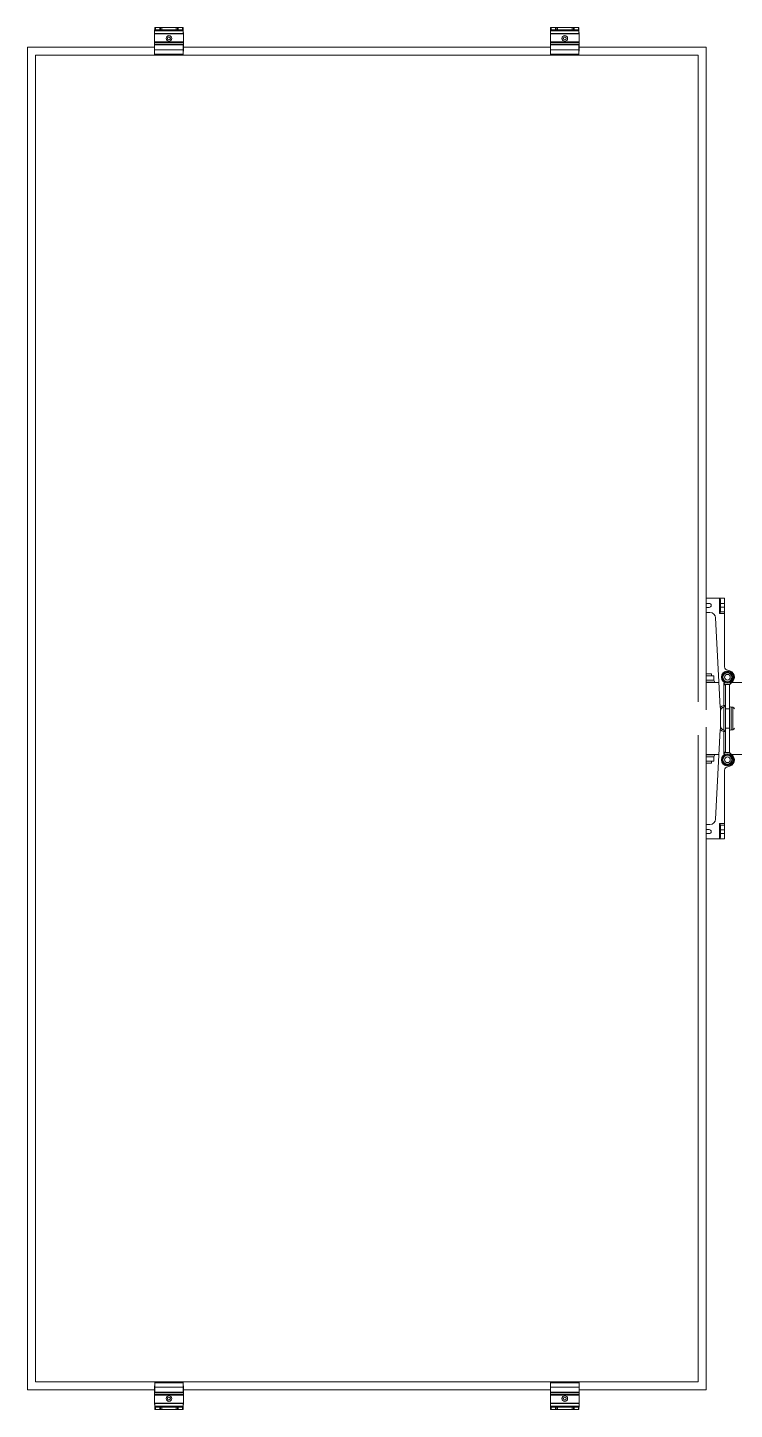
# Model space of a CAD drawing. Header units: feet. Extents: x -17 to 646, y -41 to 598.
# Drawn here: x 527.84 to 531.94, y 552.7 to 560.72 of the extents above; entities that cross this region are included whole.
import ezdxf

# ---------------------------------------------------------------- set-up
doc = ezdxf.new("R2010")
doc.units = ezdxf.units.FT
doc.header["$MEASUREMENT"] = 0

msp = doc.modelspace()

# ---------------------------------------------------------------- linework, layer by layer
at = {"color": 7, "linetype": 'Continuous', "lineweight": 15}
for p, q in [((528.58031, 560.56518), (528.58031, 560.70777)), ((528.74599, 560.70777), (528.58031, 560.70777)), ((528.74599, 560.70252), (528.58031, 560.70252)), ((528.74599, 560.68645), (528.58031, 560.68645)), ((528.58163, 560.72014), (528.58163, 560.70777)), ((528.74566, 560.72014), (528.58163, 560.72014)), ((528.61387, 560.70777), (528.61387, 560.72014)), ((528.71341, 560.70777), (528.71341, 560.72014)), ((528.74566, 560.70777), (528.74566, 560.72014)), ((528.74599, 560.68409), (528.74599, 560.70777)), ((528.74697, 560.69219), (528.74599, 560.69219)), ((528.74697, 560.5828), (528.74697, 560.69219)), ((530.87677, 560.56518), (530.87677, 560.70777)), ((531.04245, 560.70777), (530.87677, 560.70777)), ((531.04245, 560.70252), (530.87677, 560.70252)), ((531.04245, 560.68645), (530.87677, 560.68645)), ((530.87809, 560.72014), (530.87809, 560.70777)), ((531.04212, 560.72014), (530.87809, 560.72014)), ((530.91033, 560.70777), (530.91033, 560.72014)), ((531.00987, 560.70777), (531.00987, 560.72014)), ((531.04212, 560.70777), (531.04212, 560.72014)), ((531.04245, 560.68409), (531.04245, 560.70777)), ((531.04343, 560.69219), (531.04245, 560.69219)), ((531.04343, 560.5828), (531.04343, 560.69219)), ((528.58031, 560.60732), (527.84348, 560.60732)), ((527.84348, 560.60732), (527.84348, 552.81743)), ((528.58031, 560.68409), (528.74599, 560.68409)), ((528.74697, 560.63801), (528.58031, 560.63801)), ((528.74697, 560.63366), (528.58031, 560.63366)), ((528.58031, 560.62412), (528.74599, 560.62412)), ((528.58031, 560.62084), (528.74599, 560.62084)), ((528.74599, 560.56518), (528.74599, 560.62412)), ((530.87677, 560.60732), (528.74697, 560.60732)), ((530.87677, 560.68409), (531.04245, 560.68409)), ((531.04343, 560.63801), (530.87677, 560.63801)), ((531.04343, 560.63366), (530.87677, 560.63366)), ((530.87677, 560.62412), (531.04245, 560.62412)), ((530.87677, 560.62084), (531.04245, 560.62084)), ((531.04245, 560.56518), (531.04245, 560.62412)), ((531.78027, 560.60732), (531.04343, 560.60732)), ((531.78027, 556.76239), (531.78027, 560.60732)), ((527.88941, 560.56139), (531.73434, 560.56139)), ((527.88941, 552.86336), (527.88941, 560.56139)), ((528.58031, 560.59131), (528.74599, 560.59131)), ((528.58031, 560.5667), (528.74599, 560.5667)), ((528.58031, 560.56531), (528.74599, 560.56531)), ((528.58031, 560.56518), (528.74599, 560.56518)), ((528.74697, 560.5828), (528.74599, 560.5828)), ((530.87677, 560.59131), (531.04245, 560.59131)), ((530.87677, 560.5667), (531.04245, 560.5667)), ((530.87677, 560.56531), (531.04245, 560.56531)), ((530.87677, 560.56518), (531.04245, 560.56518)), ((531.04343, 560.5828), (531.04245, 560.5828)), ((531.73434, 560.56139), (531.73434, 556.80832)), ((531.88663, 557.40952), (531.78027, 557.40952)), ((531.85711, 557.32174), (531.85711, 557.40952)), ((531.86367, 557.3357), (531.86367, 557.40131)), ((531.88663, 557.40952), (531.88663, 557.01169)), ((531.78027, 557.37999), (531.79805, 557.37999)), ((531.79805, 557.35702), (531.78027, 557.35702)), ((531.80255, 557.3275), (531.78027, 557.3275)), ((531.88663, 557.32174), (531.85711, 557.32174)), ((531.86296, 557.33199), (531.88663, 557.33199)), ((531.86367, 557.37875), (531.88663, 557.37875)), ((531.88663, 557.35826), (531.86367, 557.35826)), ((531.86255, 556.77654), (531.83531, 557.29641)), ((531.81118, 556.97119), (531.78027, 556.97119)), ((531.82287, 556.96028), (531.78027, 556.96028)), ((531.82418, 556.93553), (531.78027, 556.93553)), ((531.855, 556.9207), (531.78027, 556.9207)), ((531.81118, 556.96028), (531.81118, 556.97119)), ((531.82418, 556.93553), (531.82418, 556.95898)), ((531.83142, 556.92264), (531.82418, 556.93553)), ((532.07445, 556.9207), (531.92923, 556.9207)), ((531.88253, 556.78695), (531.88253, 556.91855)), ((531.9172, 556.9091), (531.8896, 556.9091)), ((531.89237, 556.52535), (531.89237, 556.8994)), ((531.91534, 556.90074), (531.91534, 556.52401)), ((531.92634, 556.91855), (531.92477, 556.91755)), ((531.89237, 556.76911), (531.91534, 556.76911)), ((531.9342, 556.77799), (531.92518, 556.77799)), ((531.86367, 556.75485), (531.86364, 556.75571)), ((531.86367, 556.66947), (531.86367, 556.75528)), ((531.73434, 556.61643), (531.73434, 552.86336)), ((531.78027, 552.81743), (531.78027, 556.66236)), ((531.86255, 556.64821), (531.83531, 556.12834)), ((531.88253, 556.5062), (531.88253, 556.6378)), ((531.89237, 556.65565), (531.91534, 556.65565)), ((531.92518, 556.64676), (531.9342, 556.64676)), ((531.78027, 556.50405), (531.855, 556.50405)), ((531.78027, 556.48922), (531.82418, 556.48922)), ((531.78027, 556.46447), (531.82287, 556.46447)), ((531.78027, 556.45356), (531.81118, 556.45356)), ((531.81118, 556.45356), (531.81118, 556.46447)), ((531.82418, 556.48922), (531.83142, 556.50211)), ((531.82418, 556.46577), (531.82418, 556.48922)), ((531.8896, 556.51565), (531.9172, 556.51565)), ((531.92477, 556.5072), (531.92634, 556.5062)), ((531.92923, 556.50405), (532.07445, 556.50405)), ((531.88663, 556.41307), (531.88663, 556.01524)), ((531.80255, 556.09725), (531.78027, 556.09725)), ((531.78027, 556.06773), (531.79805, 556.06773)), ((531.79805, 556.04476), (531.78027, 556.04476)), ((531.85711, 556.10301), (531.88663, 556.10301)), ((531.85711, 556.01524), (531.85711, 556.10301)), ((531.88663, 556.09276), (531.86296, 556.09276)), ((531.86367, 556.02344), (531.86367, 556.08905)), ((531.86367, 556.06649), (531.88663, 556.06649)), ((531.88663, 556.046), (531.86367, 556.046)), ((531.88663, 556.01524), (531.78027, 556.01524)), ((531.73434, 552.86336), (527.88941, 552.86336)), ((528.58031, 552.84195), (528.58081, 552.84195)), ((528.58031, 552.84195), (528.58031, 552.73256)), ((528.74648, 552.85957), (528.58081, 552.85957)), ((528.58081, 552.85957), (528.58081, 552.80064)), ((528.74648, 552.85944), (528.58081, 552.85944)), ((528.74648, 552.85805), (528.58081, 552.85805)), ((528.74648, 552.83344), (528.58081, 552.83344)), ((528.74648, 552.85957), (528.74648, 552.80064)), ((528.74648, 552.84195), (528.74697, 552.84195)), ((528.74697, 552.84195), (528.74697, 552.73256)), ((530.87677, 552.84195), (530.87727, 552.84195)), ((530.87677, 552.84195), (530.87677, 552.73256)), ((531.04294, 552.85957), (530.87727, 552.85957)), ((530.87727, 552.85957), (530.87727, 552.80064)), ((531.04294, 552.85944), (530.87727, 552.85944)), ((531.04294, 552.85805), (530.87727, 552.85805)), ((531.04294, 552.83344), (530.87727, 552.83344)), ((531.04294, 552.85957), (531.04294, 552.80064)), ((531.04294, 552.84195), (531.04343, 552.84195)), ((531.04343, 552.84195), (531.04343, 552.73256)), ((527.84348, 552.81743), (528.58031, 552.81743)), ((528.58031, 552.79109), (528.74697, 552.79109)), ((528.58031, 552.78674), (528.74697, 552.78674)), ((528.74648, 552.80392), (528.58081, 552.80392)), ((528.74648, 552.80064), (528.58081, 552.80064)), ((528.74697, 552.81743), (530.87677, 552.81743)), ((530.87677, 552.79109), (531.04343, 552.79109)), ((530.87677, 552.78674), (531.04343, 552.78674)), ((531.04294, 552.80392), (530.87727, 552.80392)), ((531.04294, 552.80064), (530.87727, 552.80064)), ((531.04343, 552.81743), (531.78027, 552.81743)), ((528.58031, 552.73256), (528.58081, 552.73256)), ((528.74648, 552.74067), (528.58081, 552.74067)), ((528.58081, 552.74067), (528.58081, 552.71698)), ((528.58081, 552.7383), (528.74648, 552.7383)), ((528.58081, 552.72223), (528.74648, 552.72223)), ((528.58081, 552.71698), (528.74648, 552.71698)), ((528.58163, 552.71698), (528.58163, 552.70461)), ((528.74566, 552.70461), (528.58163, 552.70461)), ((528.61387, 552.70461), (528.61387, 552.71698)), ((528.71341, 552.70461), (528.71341, 552.71698)), ((528.74566, 552.70461), (528.74566, 552.71698)), ((528.74648, 552.74067), (528.74648, 552.71698)), ((528.74648, 552.73256), (528.74697, 552.73256)), ((530.87677, 552.73256), (530.87727, 552.73256)), ((531.04294, 552.74067), (530.87727, 552.74067)), ((530.87727, 552.74067), (530.87727, 552.71698)), ((530.87727, 552.7383), (531.04294, 552.7383)), ((530.87727, 552.72223), (531.04294, 552.72223)), ((530.87727, 552.71698), (531.04294, 552.71698)), ((530.87809, 552.71698), (530.87809, 552.70461)), ((531.04212, 552.70461), (530.87809, 552.70461)), ((530.91033, 552.70461), (530.91033, 552.71698)), ((531.00987, 552.70461), (531.00987, 552.71698)), ((531.04212, 552.70461), (531.04212, 552.71698)), ((531.04294, 552.74067), (531.04294, 552.71698)), ((531.04294, 552.73256), (531.04343, 552.73256))]:
    msp.add_line(p, q, dxfattribs=at)
at = {"color": 8, "linetype": 'Continuous', "lineweight": 15}
for p, q in [((528.58481, 560.70777), (528.58481, 560.72014)), ((528.60961, 560.70777), (528.60961, 560.72014)), ((528.62132, 560.70777), (528.62132, 560.72014)), ((528.70596, 560.70777), (528.70596, 560.72014)), ((528.71767, 560.70777), (528.71767, 560.72014)), ((528.74248, 560.70777), (528.74248, 560.72014)), ((530.88127, 560.70777), (530.88127, 560.72014)), ((530.90607, 560.70777), (530.90607, 560.72014)), ((530.91778, 560.70777), (530.91778, 560.72014)), ((531.00242, 560.70777), (531.00242, 560.72014)), ((531.01413, 560.70777), (531.01413, 560.72014)), ((531.03894, 560.70777), (531.03894, 560.72014)), ((528.74697, 560.60659), (528.74599, 560.60659)), ((531.04343, 560.60659), (531.04245, 560.60659)), ((531.82418, 556.95898), (531.78027, 556.95898)), ((531.83142, 556.92264), (531.78027, 556.92264)), ((531.88253, 556.91855), (531.89278, 556.91855)), ((531.91493, 556.91855), (531.92634, 556.91855)), ((531.88367, 556.77805), (531.88253, 556.78695)), ((531.89233, 556.78695), (531.88253, 556.78695)), ((531.88367, 556.77805), (531.88253, 556.78695)), ((531.88376, 556.77807), (531.88376, 556.64669)), ((531.92518, 556.77799), (531.92518, 556.64676)), ((531.9342, 556.64676), (531.9342, 556.77799)), ((531.88253, 556.6378), (531.88367, 556.6467)), ((531.88253, 556.6378), (531.88367, 556.6467)), ((531.88253, 556.6378), (531.89233, 556.6378)), ((531.78027, 556.50211), (531.83142, 556.50211)), ((531.78027, 556.46577), (531.82418, 556.46577)), ((531.89278, 556.5062), (531.88253, 556.5062)), ((531.92634, 556.5062), (531.91493, 556.5062)), ((528.58031, 552.81816), (528.58081, 552.81816)), ((528.74648, 552.81816), (528.74697, 552.81816)), ((530.87677, 552.81816), (530.87727, 552.81816)), ((531.04294, 552.81816), (531.04343, 552.81816)), ((528.58481, 552.70461), (528.58481, 552.71698)), ((528.60961, 552.70461), (528.60961, 552.71698)), ((528.62132, 552.70461), (528.62132, 552.71698)), ((528.70596, 552.70461), (528.70596, 552.71698)), ((528.71767, 552.70461), (528.71767, 552.71698)), ((528.74248, 552.70461), (528.74248, 552.71698)), ((530.88127, 552.70461), (530.88127, 552.71698)), ((530.90607, 552.70461), (530.90607, 552.71698)), ((530.91778, 552.70461), (530.91778, 552.71698)), ((531.00242, 552.70461), (531.00242, 552.71698)), ((531.01413, 552.70461), (531.01413, 552.71698)), ((531.03894, 552.70461), (531.03894, 552.71698))]:
    msp.add_line(p, q, dxfattribs=at)
at = {"color": 7, "linetype": 'Continuous', "lineweight": 15}
for centre, radius in [((528.66364, 560.65774), 0.01619), ((528.66364, 560.65774), 0.01614), ((528.66364, 560.65774), 0.0082), ((530.9601, 560.65774), 0.01619), ((530.9601, 560.65774), 0.01614), ((530.9601, 560.65774), 0.0082), ((531.90386, 556.95186), 0.0351), ((531.90386, 556.95186), 0.02625), ((531.90386, 556.95186), 0.0164), ((531.90386, 556.47289), 0.0351), ((531.90386, 556.47289), 0.02625), ((531.90386, 556.47289), 0.0164), ((528.66364, 552.76701), 0.01619), ((528.66364, 552.76701), 0.01614), ((528.66364, 552.76701), 0.0082), ((530.9601, 552.76701), 0.01619), ((530.9601, 552.76701), 0.01614), ((530.9601, 552.76701), 0.0082)]:
    msp.add_circle(centre, radius, dxfattribs=at)
for centre, radius, start, end in [((531.79805, 557.36851), 0.01148, 270, 90), ((531.80255, 557.29469), 0.03281, 3, 90), ((531.90632, 557.01169), 0.01968, 180, 267.644716), ((531.82287, 556.95898), 0.0013, 0, 90), ((531.83029, 556.922), 0.0013, 270, 29.342741), ((531.90386, 556.95186), 0.0292, 126.096806, 174.39508), ((531.90386, 556.95186), 0.0292, 186.17336, 233.650516), ((531.90386, 556.95186), 0.0292, 244.849577, 294.237949), ((531.90386, 556.95186), 0.0292, 64.315631, 114.663819), ((531.90386, 556.95186), 0.04019, 304.019959, 87.644716), ((531.90386, 556.95186), 0.0292, 305.745003, 355.399156), ((531.90386, 556.95186), 0.0292, 6.434328, 53.526525), ((531.93502, 556.90074), 0.01968, 154.880495, 180), ((531.88663, 556.75528), 0.02296, 97.180756, 180), ((531.88253, 556.78783), 0.00984, 277.180756, 0), ((531.92518, 556.78783), 0.00984, 180, 270), ((531.9342, 556.76815), 0.00984, 0, 90), ((531.88663, 556.66947), 0.02296, 180, 262.819244), ((531.88253, 556.63692), 0.00984, 0, 82.819244), ((531.92518, 556.63692), 0.00984, 90, 180), ((531.9342, 556.6566), 0.00984, 270, 0), ((531.93502, 556.52401), 0.01968, 180, 205.119505), ((531.82287, 556.46577), 0.0013, 270, 0), ((531.83029, 556.50275), 0.0013, 330.657259, 90), ((531.90386, 556.47289), 0.0292, 126.096806, 174.39508), ((531.90386, 556.47289), 0.0292, 186.17336, 233.650516), ((531.90386, 556.47289), 0.0292, 244.849577, 294.237949), ((531.90386, 556.47289), 0.0292, 64.315631, 114.663819), ((531.90386, 556.47289), 0.04019, 272.355284, 55.980041), ((531.90386, 556.47289), 0.0292, 305.745003, 355.399156), ((531.90386, 556.47289), 0.0292, 6.434328, 53.526525), ((531.90632, 556.41307), 0.01968, 92.355284, 180), ((531.80255, 556.13006), 0.03281, 270, 357), ((531.79805, 556.05624), 0.01148, 270, 90)]:
    msp.add_arc(centre, radius, start, end, dxfattribs=at)
for centre, major_axis, ratio, start_param, end_param in [((531.85711, 557.40131), (0, 0.0082), 0.8, 4.712389, 6.2831853), ((531.85711, 557.3357), (0, 0.0082), 0.8, 4.2431899, 4.712389), ((531.88253, 556.8994), (0, 0.01395), 0.7053898, 4.712389, 5.4811739), ((531.88253, 556.52535), (0, 0.01395), 0.7053898, 3.943604, 4.712389), ((531.85711, 556.08905), (0, 0.0082), 0.8, 4.712389, 5.181588), ((531.85711, 556.02344), (0, 0.0082), 0.8, 3.1415927, 4.712389)]:
    msp.add_ellipse(centre, major_axis=major_axis, ratio=ratio, start_param=start_param, end_param=end_param, dxfattribs=at)
for points, knots in [([(531.86296, 557.33199), (531.86233, 557.33068), (531.86078, 557.32745), (531.85844, 557.32385), (531.85711, 557.32176), (531.85711, 557.32174)], [0, 0, 0, 0, 0.405195, 0.9962874, 1, 1, 1, 1]), ([(531.88113, 556.96499), (531.88095, 556.96468), (531.87959, 556.96232), (531.87702, 556.95788), (531.87471, 556.95388), (531.87355, 556.95186)], [0, 0, 0, 0, 0.0700858, 0.5307822, 1, 1, 1, 1]), ([(531.87355, 556.95186), (531.87478, 556.94973), (531.87726, 556.94543), (531.87983, 556.94098), (531.88113, 556.93874)], [0, 0, 0, 0, 0.495458, 1, 1, 1, 1]), ([(531.8887, 556.97811), (531.88747, 556.97598), (531.88499, 556.97168), (531.88242, 556.96723), (531.88113, 556.96499)], [0, 0, 0, 0, 0.495458, 1, 1, 1, 1]), ([(531.88113, 556.93874), (531.88131, 556.93843), (531.88267, 556.93607), (531.88523, 556.93163), (531.88754, 556.92764), (531.8887, 556.92562)], [0, 0, 0, 0, 0.0700858, 0.5307822, 1, 1, 1, 1]), ([(531.8887, 556.97811), (531.88997, 556.97811), (531.89491, 556.97811), (531.90005, 556.97811), (531.90386, 556.97811)], [0, 0, 0, 0, 0.2575513, 1, 1, 1, 1]), ([(531.8887, 556.92562), (531.88997, 556.92562), (531.89491, 556.92562), (531.90005, 556.92562), (531.90386, 556.92562)], [0, 0, 0, 0, 0.2575513, 1, 1, 1, 1]), ([(531.90386, 556.97811), (531.90523, 556.97811), (531.91036, 556.97811), (531.91536, 556.97811), (531.91901, 556.97811)], [0, 0, 0, 0, 0.2686336, 1, 1, 1, 1]), ([(531.90386, 556.92562), (531.90523, 556.92562), (531.91036, 556.92562), (531.91536, 556.92562), (531.91901, 556.92562)], [0, 0, 0, 0, 0.2686336, 1, 1, 1, 1]), ([(531.92658, 556.96499), (531.9264, 556.9653), (531.92504, 556.96765), (531.92248, 556.97209), (531.92017, 556.97609), (531.91901, 556.97811)], [0, 0, 0, 0, 0.0700858, 0.5307822, 1, 1, 1, 1]), ([(531.91901, 556.92562), (531.92024, 556.92775), (531.92272, 556.93205), (531.92529, 556.9365), (531.92658, 556.93874)], [0, 0, 0, 0, 0.495458, 1, 1, 1, 1]), ([(531.93416, 556.95186), (531.93293, 556.95399), (531.93045, 556.9583), (531.92788, 556.96274), (531.92658, 556.96499)], [0, 0, 0, 0, 0.495458, 1, 1, 1, 1]), ([(531.92658, 556.93874), (531.92676, 556.93905), (531.92812, 556.94141), (531.93069, 556.94585), (531.933, 556.94985), (531.93416, 556.95186)], [0, 0, 0, 0, 0.0700858, 0.5307822, 1, 1, 1, 1]), ([(531.88253, 556.91855), (531.88254, 556.91854), (531.88362, 556.91714), (531.88618, 556.91387), (531.88836, 556.91083), (531.8896, 556.9091)], [0, 0, 0, 0, 0.0037768, 0.4323237, 1, 1, 1, 1]), ([(531.92477, 556.91755), (531.92331, 556.91648), (531.92036, 556.91435), (531.91816, 556.91107), (531.91734, 556.90939), (531.9172, 556.9091)], [0, 0, 0, 0, 0.451634, 0.9058386, 1, 1, 1, 1]), ([(531.86255, 556.77654), (531.86279, 556.7768), (531.86551, 556.77972), (531.87179, 556.7845), (531.87895, 556.78613), (531.88253, 556.78695)], [0, 0, 0, 0, 0.0456131, 0.5227647, 1, 1, 1, 1]), ([(531.86364, 556.75571), (531.86357, 556.75719), (531.86341, 556.76018), (531.86309, 556.76623), (531.8628, 556.77182), (531.86259, 556.77575), (531.86255, 556.77654)], [0, 0, 0, 0, 0.2389722, 0.4836673, 0.8952769, 1, 1, 1, 1]), ([(531.86255, 556.64821), (531.86269, 556.65074), (531.86303, 556.65727), (531.86339, 556.66417), (531.8636, 556.66821), (531.86364, 556.66904)], [0, 0, 0, 0, 0.3341135, 0.8629313, 1, 1, 1, 1]), ([(531.88253, 556.6378), (531.87891, 556.63859), (531.87132, 556.64024), (531.86556, 556.64547), (531.86255, 556.64821)], [0, 0, 0, 0, 0.4775689, 1, 1, 1, 1]), ([(531.88113, 556.48601), (531.88095, 556.4857), (531.87959, 556.48334), (531.87702, 556.4789), (531.87471, 556.4749), (531.87355, 556.47289)], [0, 0, 0, 0, 0.0700858, 0.5307822, 1, 1, 1, 1]), ([(531.87355, 556.47289), (531.87478, 556.47076), (531.87726, 556.46646), (531.87983, 556.46201), (531.88113, 556.45977)], [0, 0, 0, 0, 0.495458, 1, 1, 1, 1]), ([(531.8887, 556.49913), (531.88747, 556.497), (531.88499, 556.4927), (531.88242, 556.48825), (531.88113, 556.48601)], [0, 0, 0, 0, 0.495458, 1, 1, 1, 1]), ([(531.88113, 556.45977), (531.88131, 556.45945), (531.88267, 556.4571), (531.88523, 556.45266), (531.88754, 556.44866), (531.8887, 556.44664)], [0, 0, 0, 0, 0.0700858, 0.5307822, 1, 1, 1, 1]), ([(531.8896, 556.51565), (531.88836, 556.51392), (531.88618, 556.51088), (531.88362, 556.50761), (531.88254, 556.50621), (531.88253, 556.5062)], [0, 0, 0, 0, 0.5676763, 0.9962232, 1, 1, 1, 1]), ([(531.8887, 556.49913), (531.88997, 556.49913), (531.89491, 556.49913), (531.90005, 556.49913), (531.90386, 556.49913)], [0, 0, 0, 0, 0.2575513, 1, 1, 1, 1]), ([(531.8887, 556.44664), (531.88997, 556.44664), (531.89491, 556.44664), (531.90005, 556.44664), (531.90386, 556.44664)], [0, 0, 0, 0, 0.2575513, 1, 1, 1, 1]), ([(531.90386, 556.49913), (531.90523, 556.49913), (531.91036, 556.49913), (531.91536, 556.49913), (531.91901, 556.49913)], [0, 0, 0, 0, 0.2686336, 1, 1, 1, 1]), ([(531.90386, 556.44664), (531.90523, 556.44664), (531.91036, 556.44664), (531.91536, 556.44664), (531.91901, 556.44664)], [0, 0, 0, 0, 0.2686336, 1, 1, 1, 1]), ([(531.9172, 556.51565), (531.9179, 556.51436), (531.91931, 556.51179), (531.9222, 556.5089), (531.92417, 556.5076), (531.92477, 556.5072)], [0, 0, 0, 0, 0.4092703, 0.8171797, 1, 1, 1, 1]), ([(531.92658, 556.48601), (531.9264, 556.48632), (531.92504, 556.48868), (531.92248, 556.49312), (531.92017, 556.49712), (531.91901, 556.49913)], [0, 0, 0, 0, 0.0700858, 0.5307822, 1, 1, 1, 1]), ([(531.91901, 556.44664), (531.92024, 556.44877), (531.92272, 556.45308), (531.92529, 556.45752), (531.92658, 556.45977)], [0, 0, 0, 0, 0.495458, 1, 1, 1, 1]), ([(531.93416, 556.47289), (531.93293, 556.47502), (531.93045, 556.47932), (531.92788, 556.48377), (531.92658, 556.48601)], [0, 0, 0, 0, 0.495458, 1, 1, 1, 1]), ([(531.92658, 556.45977), (531.92676, 556.46008), (531.92812, 556.46243), (531.93069, 556.46687), (531.933, 556.47087), (531.93416, 556.47289)], [0, 0, 0, 0, 0.0700858, 0.5307822, 1, 1, 1, 1]), ([(531.85711, 556.10301), (531.85711, 556.10299), (531.85844, 556.1009), (531.86078, 556.0973), (531.86233, 556.09407), (531.86296, 556.09276)], [0, 0, 0, 0, 0.0037126, 0.594805, 1, 1, 1, 1])]:
    msp.add_open_spline(points, degree=3, knots=knots, dxfattribs=at)

doc.saveas('drawing.dxf')
